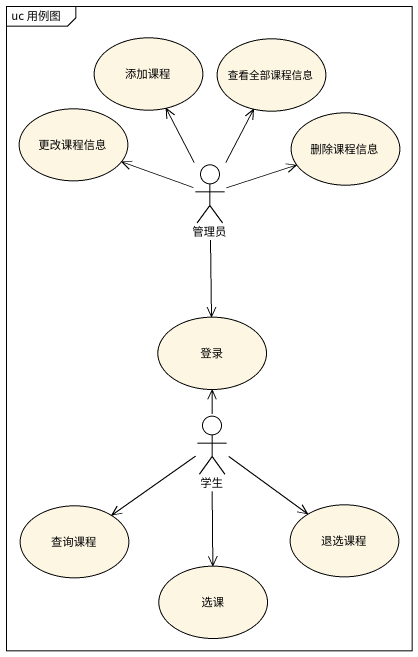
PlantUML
@startuml
mainframe uc 用例图
usecase 添加课程
usecase 查看全部课程信息
usecase 更改课程信息
usecase 删除课程信息
actor 管理员
usecase 登录
actor 学生
usecase 退选课程
usecase 查询课程
usecase 选课
管理员 -up-> 添加课程
管理员 -up-> 查看全部课程信息
管理员 -left-> 更改课程信息
管理员 -right-> 删除课程信息
管理员 --> 登录
学生 -up-> 登录
学生 -right-> 退选课程
学生 -left-> 查询课程
学生 --> 选课
@enduml
